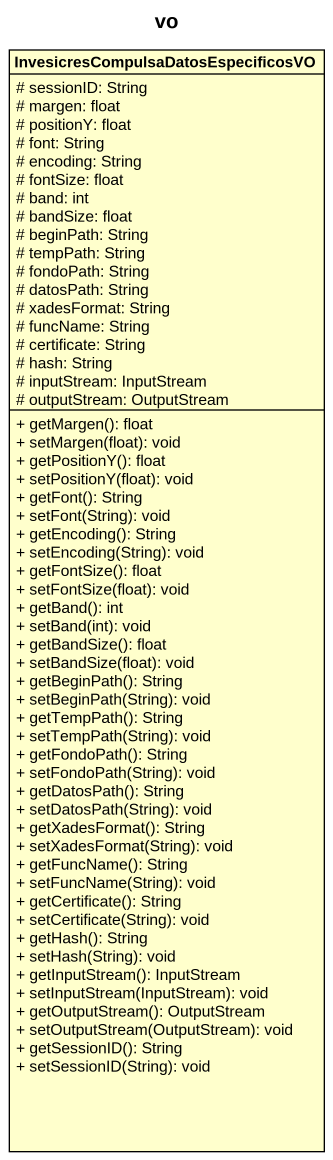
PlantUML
@startuml
title vo
hide circle
hide empty members
skinparam classAttributeIconSize 0
class "InvesicresCompulsaDatosEspecificosVO" as InvesicresCompulsaDatosEspec {
  # sessionID: String
  # margen: float
  # positionY: float
  # font: String
  # encoding: String
  # fontSize: float
  # band: int
  # bandSize: float
  # beginPath: String
  # tempPath: String
  # fondoPath: String
  # datosPath: String
  # xadesFormat: String
  # funcName: String
  # certificate: String
  # hash: String
  # inputStream: InputStream
  # outputStream: OutputStream
  + getMargen(): float
  + setMargen(float): void
  + getPositionY(): float
  + setPositionY(float): void
  + getFont(): String
  + setFont(String): void
  + getEncoding(): String
  + setEncoding(String): void
  + getFontSize(): float
  + setFontSize(float): void
  + getBand(): int
  + setBand(int): void
  + getBandSize(): float
  + setBandSize(float): void
  + getBeginPath(): String
  + setBeginPath(String): void
  + getTempPath(): String
  + setTempPath(String): void
  + getFondoPath(): String
  + setFondoPath(String): void
  + getDatosPath(): String
  + setDatosPath(String): void
  + getXadesFormat(): String
  + setXadesFormat(String): void
  + getFuncName(): String
  + setFuncName(String): void
  + getCertificate(): String
  + setCertificate(String): void
  + getHash(): String
  + setHash(String): void
  + getInputStream(): InputStream
  + setInputStream(InputStream): void
  + getOutputStream(): OutputStream
  + setOutputStream(OutputStream): void
  + getSessionID(): String
  + setSessionID(String): void
}
@enduml
